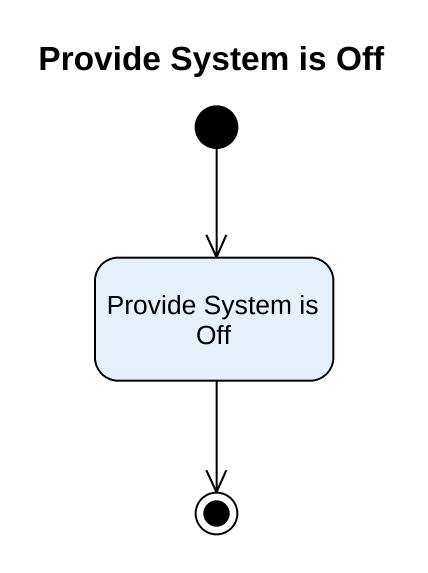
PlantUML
@startuml
title Provide System is Off
hide empty description
state "Provide System is Off" as Provide_System_is_Off
[*] --> Provide_System_is_Off
Provide_System_is_Off --> [*]
@enduml
